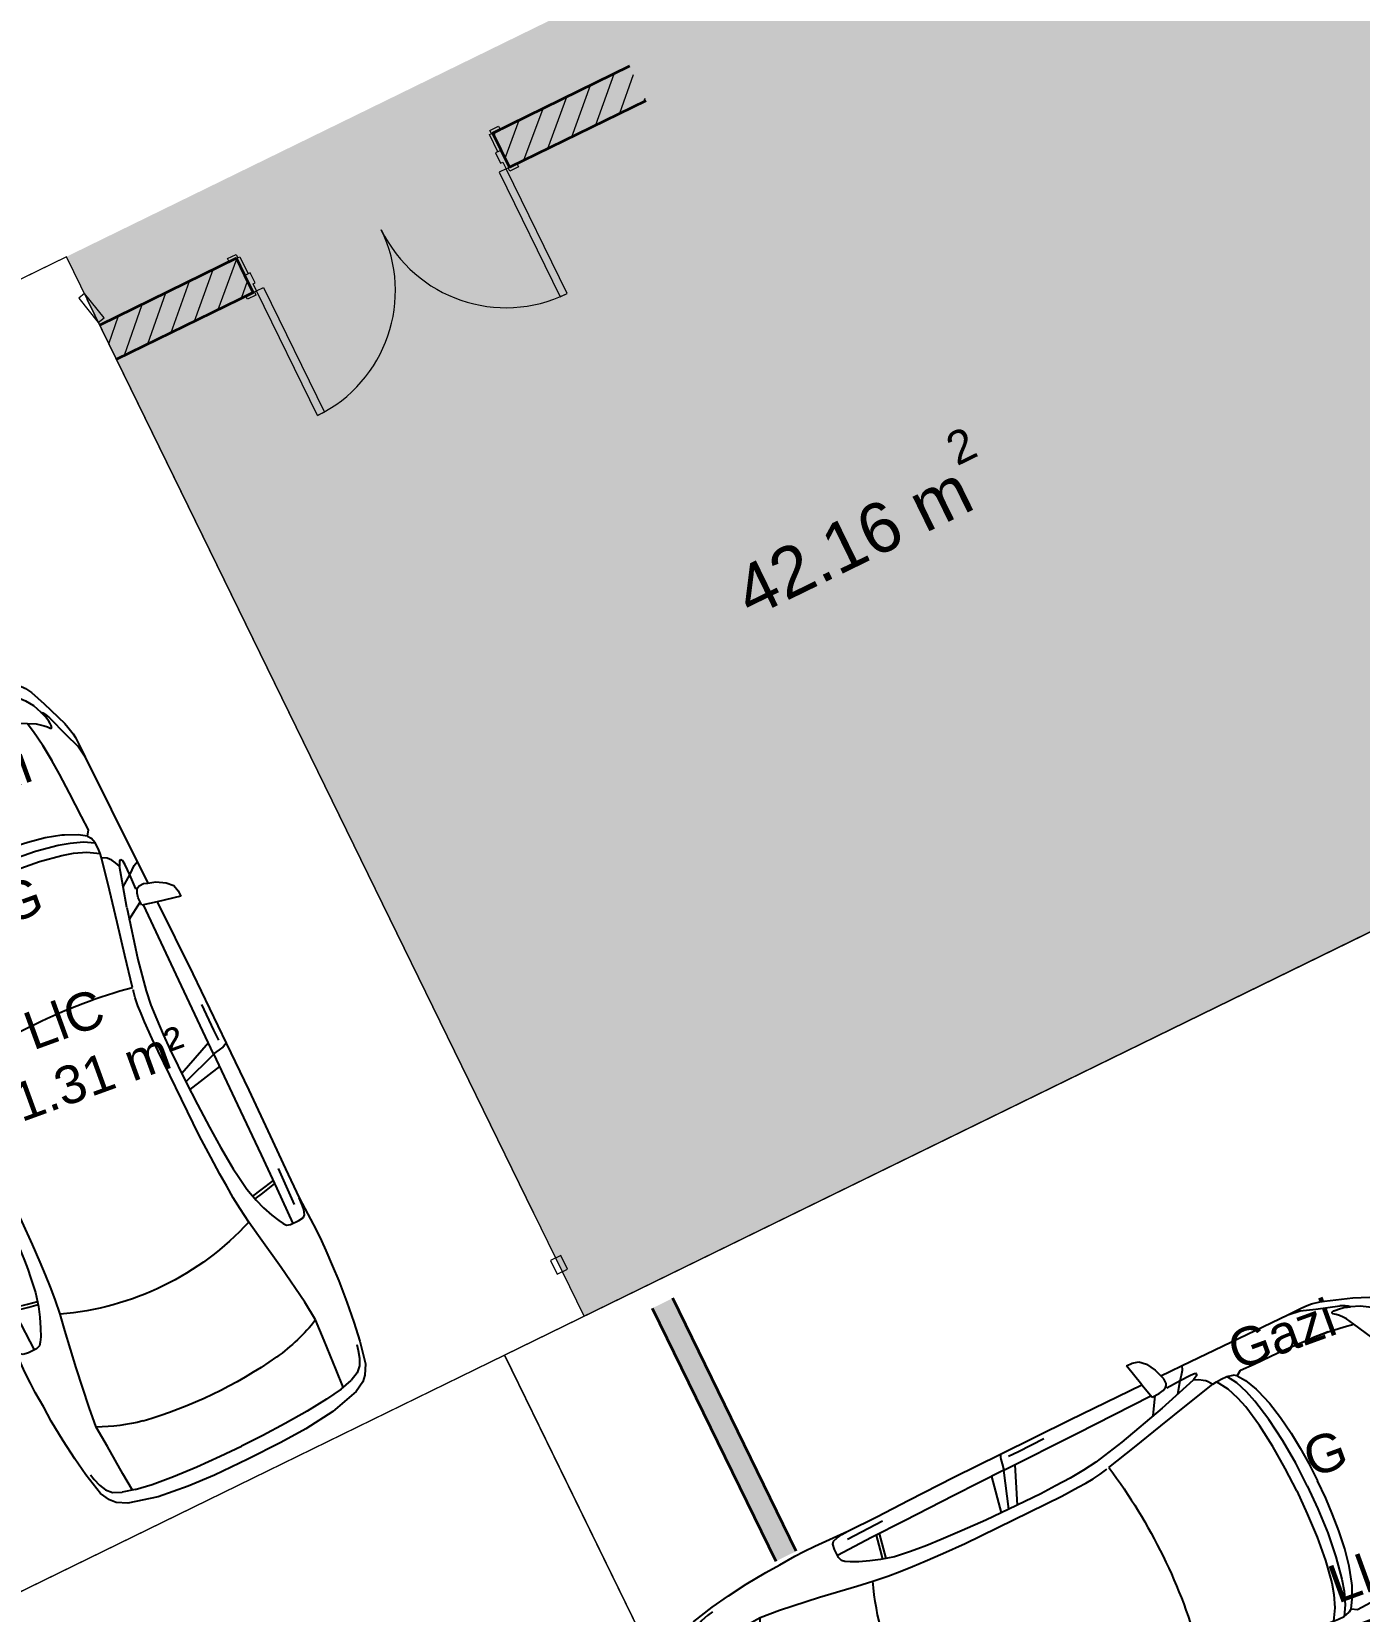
# Model space of a CAD drawing. Header units: metres. Extents: x 7511783 to 7512372, y 4692307 to 4692611.
# Drawn here: x 7512326.2 to 7512333.18, y 4692573.75 to 4692582.05 of the extents above; entities that cross this region are included whole.
import ezdxf

# ---------------------------------------------------------------- set-up
doc = ezdxf.new("R2010")
doc.units = ezdxf.units.M
doc.linetypes.add('Long Dashed', pattern=[793.7499761581425, 476.2499928474427, -317.4999833106998])
for name, color, linetype, lineweight in [('A - Fill Zone_Pen_No__156', 165, 'Continuous', 0), ('A - Fill Zone_Pen_No__89', 123, 'Continuous', 0), ('A - Muret', 7, 'Continuous', 0), ('A - Muret_Pen_No__102', 254, 'Continuous', 0), ('A - Muret_Pen_No__7', 7, 'Continuous', 0), ('A - Shtyllat', 7, 'Continuous', 0), ('A - Shtyllat_Pen_No__1', 7, 'Continuous', 0), ('A -Polyline_Pen_No__42', 8, 'Continuous', 0), ('ARCHICAD Doors_Pen_No__108', 11, 'Continuous', 0), ('garazhat-netw-amiri - b1', 20, 'Continuous', 0), ('Interior - Furniture _Pen_No__42', 8, 'Continuous', 0)]:
    doc.layers.add(name, color=color, linetype=linetype, lineweight=lineweight)
doc.styles.add('GENERATED_STYLE_1', font='arial.ttf')
doc.styles.get("Standard").update_dxf_attribs({"font": 'arial.ttf'})
pattern_1 = [(44.99999999999998, (0, 0), (-68.94290863686237, 68.94290863686243), [])]

# ---------------------------------------------------------------- blocks, each defined once
blk = doc.blocks.new('Wall_10', base_point=(47450, -16800.83534970144))
at = {"layer": 'A - Muret_Pen_No__102', "linetype": 'Continuous', "lineweight": 0}
blk.add_hatch(color=254, dxfattribs=at).paths.add_polyline_path([(47390, -16920.83534970144), (47390, -18400.83597085249), (47510, -18400.83597085249), (47510, -16920.83534970144)])
at = {"layer": 'A - Muret_Pen_No__7', "color": 7, "linetype": 'Continuous', "lineweight": 35, "flags": 128}
for points in [[(47390, -16920.83534970144), (47390, -18400.83597085249)], [(47510, -18400.83597085249), (47510, -16920.83534970144)]]:
    blk.add_lwpolyline(points, dxfattribs=at)
blk = doc.blocks.new('Metal Double Door 22')
at = {"layer": 'ARCHICAD Doors_Pen_No__108', "color": 11, "linetype": 'Continuous', "lineweight": 13}
for p, q in [((-730, 730), (-730, 0)), ((-690, 730), (-730, 730)), ((-690, 0), (-690, 730)), ((690, 0), (690, 730)), ((690, 730), (730, 730)), ((730, 730), (730, 0)), ((-793, 0), (-793, 19)), ((-793, 19), (-743, 19)), ((-743, 0), (-793, 0)), ((-750, 0), (-793, 0)), ((-750, 0), (-793, 0)), ((-730, 0), (-750, 0)), ((-750, 0), (-750, -100)), ((-750, 0), (-750, -100)), ((-750, 0), (-750, -100)), ((-743, 19), (-743, 0)), ((-730, -40), (-730, 0)), ((-730, 0), (-690, 0)), ((730, 0), (690, 0)), ((750, 0), (730, 0)), ((730, 0), (730, -40)), ((743, 19), (793, 19)), ((743, 0), (743, 19)), ((793, 0), (743, 0)), ((750, -100), (750, 0)), ((750, 0), (750, -100)), ((750, 0), (750, -100)), ((750, 0), (793, 0)), ((750, 0), (793, 0)), ((793, 19), (793, 0)), ((-718, -40), (-730, -40)), ((-718, -100), (-718, -40)), ((730, -40), (718, -40)), ((718, -40), (718, -100)), ((-750, -200), (-750, -100)), ((-750, -100), (-731, -100)), ((-750, -100), (-718, -100)), ((-750, -100), (-750, -200)), ((-750, -100), (-750, -200)), ((-731, -100), (-731, -200)), ((718, -100), (750, -100)), ((731, -200), (731, -100)), ((731, -100), (750, -100)), ((750, -100), (750, -200)), ((750, -100), (750, -200)), ((750, -100), (750, -200)), ((-793, -219), (-793, -200)), ((-793, -200), (-743, -200)), ((-750, -200), (-793, -200)), ((-750, -200), (-793, -200)), ((-743, -219), (-793, -219)), ((-731, -200), (-750, -200)), ((-743, -200), (-743, -219)), ((750, -200), (731, -200)), ((743, -200), (793, -200)), ((743, -219), (743, -200)), ((793, -219), (743, -219)), ((750, -200), (793, -200)), ((750, -200), (793, -200)), ((793, -200), (793, -219))]:
    blk.add_line(p, q, dxfattribs=at)
for centre, start, end in [((-730, 0), 0, 90), ((730, 0), 90, 180)]:
    blk.add_arc(centre, 730, start, end, dxfattribs=at)
blk = doc.blocks.new('Wall_11', base_point=(13600, -12950.83965125988))
at = {"layer": 'A - Muret_Pen_No__102', "linetype": 'Continuous', "lineweight": 13}
h = blk.add_hatch(dxfattribs=at)
h.set_pattern_fill('COMMON_BRICK', color=254, style=0, pattern_type=2)
h.set_pattern_definition(pattern_1)
h.paths.add_polyline_path([(13600, -12950.83965125988), (14400, -12950.83965125988), (14400, -12750.83965125988), (13600, -12750.83965125988)])
h = blk.add_hatch(dxfattribs=at)
h.set_pattern_fill('COMMON_BRICK', color=254, style=0, pattern_type=2)
h.set_pattern_definition(pattern_1)
h.paths.add_polyline_path([(15900, -12950.83965125988), (16700, -12950.83965125988), (16700, -12750.83965125988), (15900, -12750.83965125988)])
at = {"layer": 'A - Muret_Pen_No__7', "color": 7, "linetype": 'Continuous', "lineweight": 35}
for p, q in [((14400, -12750.83965125988), (14357.00000000001, -12750.83965125988)), ((14400, -12850.83965125988), (14400, -12750.83965125988)), ((15900, -12750.83965125988), (15943, -12750.83965125988)), ((15900, -12850.83965125988), (15900, -12750.83965125988)), ((14400, -12950.83965125988), (14400, -12850.83965125988)), ((15900, -12950.83965125988), (15900, -12850.83965125988)), ((14400, -12950.83965125988), (14357.00000000001, -12950.83965125988)), ((15900, -12950.83965125988), (15943, -12950.83965125988))]:
    blk.add_line(p, q, dxfattribs=at)
at = {"layer": 'A - Muret_Pen_No__7', "color": 7, "linetype": 'Continuous', "lineweight": 35, "flags": 128}
for points in [[(14400, -12750.83965125988), (13600, -12750.83965125988)], [(16700, -12750.83965125988), (15900, -12750.83965125988)], [(13600, -12950.83965125988), (14400, -12950.83965125988)], [(15900, -12950.83965125988), (16700, -12950.83965125988)]]:
    blk.add_lwpolyline(points, dxfattribs=at)
at = {"layer": 'ARCHICAD Doors_Pen_No__108', "color": 11, "linetype": 'Continuous', "lineweight": 13, "zscale": 1000, "rotation": 180}
blk.add_blockref('Metal Double Door 22', (15150, -12950.83965125988), dxfattribs=at)
blk = doc.blocks.new('Column_77', base_point=(5956.856140331835, 13273.79750763558))
at = {"layer": 'A - Shtyllat_Pen_No__1', "color": 7, "linetype": 'Continuous', "lineweight": 13, "flags": 128}
blk.add_lwpolyline([(5955.404119617174, 13188.92029257851), (5994.43363236792, 13197.67798259582), (5958.308161046494, 13358.67472269265), (5919.278648295749, 13349.91703267533)], close=True, dxfattribs=at)
blk = doc.blocks.new('Column_78', base_point=(7285.000000000002, 14024.91603487401))
at = {"layer": 'A - Shtyllat_Pen_No__1', "color": 7, "linetype": 'Continuous', "lineweight": 13, "flags": 128}
blk.add_lwpolyline([(7315.000000000002, 14064.91603487401), (7255.000000000002, 14064.91603487401), (7255.000000000002, 13984.91603487401), (7315.000000000002, 13984.91603487401)], close=True, dxfattribs=at)
blk = doc.blocks.new('Car 05 22')
at = {"layer": 'Interior - Furniture _Pen_No__42', "color": 8, "linetype": 'Continuous', "lineweight": 25}
for p, q in [((1961.117547741, 983.221158223), (1928.938242309, 983.221158223)), ((1928.938242309, 983.221158223), (1957.843908175, 858.0544967500001)), ((1996.903176747, 974.9060932165999), (1961.117547741, 983.221158223)), ((2026.89661068, 945.007687052), (1996.903176747, 974.9060932165999)), ((2054.5732194, 897.577022836), (2026.89661068, 945.007687052)), ((-251.752794228, 841.043733947), (-372.3345973750002, 830.229933465)), ((-168.2198443133, 844.6061713611999), (-251.752794228, 841.043733947)), ((-78.35772569479998, 850.6357850930001), (-168.2198443133, 844.6061713611999)), ((-24.036324899, 852.2918850640001), (-78.35772569479998, 850.6357850930001)), ((40.3182760438, 852.3336850629998), (-24.036324899, 852.2918850640001)), ((230.8030912739, 845.5192631063), (40.3182760438, 852.3336850629998)), ((129.0398444, 820.4687779309999), (138.886242882, 832.3883788069998)), ((138.886242882, 832.3883788069998), (165.168377873, 840.275885275)), ((165.168377873, 840.275885275), (194.733578306, 844.324685204)), ((194.733578306, 844.324685204), (230.803091274, 845.519263106)), ((400.0158099590001, 847.596806379), (230.8030912739, 845.5192631063)), ((590.7241636140001, 851.6786068920001), (400.0158099590001, 847.596806379)), ((856.5325990199999, 856.169707455), (590.7241636140001, 851.6786068920001)), ((1129.8609284, 858.5331077519999), (856.5325990199999, 856.169707455)), ((1119.51383092, 833.2672045809999), (1115.14443198, 808.948201529)), ((1120.16623076, 836.3248049650001), (1119.51383092, 833.2672045809999)), ((1120.69723063, 838.160005195), (1120.16623076, 836.3248049650001)), ((1129.8609284, 858.5331077519999), (1120.69723063, 838.160005195)), ((1536.1071561, 860.3802508980001), (1129.8609284, 858.5331077519999)), ((1220.13025657, 829.0713745190002), (1369.65750367, 831.489072695)), ((1957.843908175, 858.0544967500001), (1536.1071561, 860.3802508980001)), ((1957.84390817, 858.0544967500001), (1977.22141076, 777.427813481)), ((2067.91700908, 857.6794056350001), (2054.5732194, 897.577022836)), ((2119.91703998, 857.4374531180001), (2067.91700908, 857.6794056350001)), ((2075.28112592, 835.6608695470001), (2067.91700908, 857.6794056350001)), ((2075.2191259, 809.3983893609999), (2075.28112592, 835.6608695470001)), ((2193.165590015, 856.4504063259001), (2119.91703998, 857.4374531180001)), ((2166.81146925, 813.814537484), (2182.27381684, 834.081841238)), ((2182.27381684, 834.081841238), (2193.16559002, 856.4504063260001)), ((2808.01466132, 852.5547640039999), (2193.165590015, 856.4504063259001)), ((2855.711363900001, 852.6327640009998), (2808.01466132, 852.5547640039999)), ((2808.01466132, 852.5547640039999), (2876.86636504, 843.317264394)), ((2891.44016583, 852.5287640049999), (2855.711363900001, 852.6327640009998)), ((2876.86636504, 843.317264394), (2954.16376923, 813.731165643)), ((2922.51356751, 852.034364026), (2891.44016583, 852.5287640049999)), ((2904.11849592, 832.8863289209997), (2905.06820589, 832.8379901159999)), ((2945.17226874, 849.4061641369999), (2922.51356751, 852.034364026)), ((2989.61447115, 839.6482645490003), (2945.17226874, 849.4061641369999)), ((3013.55027244, 833.064864827), (2989.61447115, 839.6482645490003)), ((3154.26138006, 782.5577669589998), (3013.55027244, 833.064864827)), ((-706.3378894982, 775.7872218095), (-757.6903274910002, 747.022066986)), ((-585.227090103, 801.027979058), (-706.3378894982, 775.7872218095)), ((-664.8727541800001, 760.961322365), (-701.0941271610001, 743.2591195180001)), ((-626.571782751, 772.4860242179999), (-664.8727541800001, 760.961322365)), ((-594.8871138119998, 778.4895580349998), (-626.571782751, 772.4860242179999)), ((-483.1389679684001, 817.2581826864), (-585.227090103, 801.027979058)), ((-372.3345973750002, 830.229933465), (-483.1389679684001, 817.2581826864)), ((124.560977278, 791.3967861309999), (129.0398444, 820.4687779309999)), ((125.693926866, 743.8968737240001), (124.560977278, 791.3967861309999)), ((327.3887276080001, 761.920895626), (125.394377448, 756.455747737)), ((210.873013229, 809.2317387879999), (418.0703055720001, 816.1926024380003)), ((521.9507803269998, 764.6728959719999), (327.3887276080001, 761.920895626)), ((355.2943663540001, 762.315609428), (339.1227247570001, 683.1192857359999)), ((373.4006373970002, 762.5717151969999), (357.2289958010001, 683.375391506)), ((813.627009446, 769.327996556), (521.9507803269998, 764.6728959719999)), ((1108.59023357, 773.98329714), (813.627009446, 769.327996556)), ((1036.25651944, 772.8416796290002), (996.5002997029998, 578.7916468290002)), ((1041.96657906, 578.0240872360001), (1107.56627095, 773.967136299)), ((1173.32542975, 774.895061201), (1090.33970038, 577.89253068)), ((1115.14443198, 808.948201529), (1108.59023357, 773.98329714)), ((1108.59023357, 773.98329714), (1537.61805657, 780.025947399)), ((1162.63563846, 830.4777734580001), (1220.13025657, 829.0713745190002)), ((1537.61805657, 780.025611521), (1974.99295641, 786.0764425990001)), ((1939.15395607, 686.22492547), (1995.917261, 777.427813481)), ((1977.22141076, 777.427813481), (2019.59119012, 777.427813481)), ((2000.39650233, 701.591770694), (2213.53100788, 762.9814866290001)), ((2019.59119012, 777.427813481), (2044.48611622, 783.069509224)), ((2044.48611622, 783.069509224), (2063.35562216, 792.2740022800001)), ((2063.35562216, 792.2740022800001), (2070.42572439, 799.8521965630001)), ((2068.68333559, 787.696981005), (2065.39356605, 794.4584027669999)), ((2068.68333559, 787.696981005), (2148.02030692, 790.4828861469999)), ((2070.42572439, 799.8521965630001), (2075.2191259, 809.3983893609999)), ((2106.51930118, 732.1586113790001), (2148.02030692, 790.4828861469999)), ((2148.02030692, 790.4828861469999), (2166.81146925, 813.814537484)), ((2148.02030692, 790.4828861469999), (2205.61920777, 792.204186117)), ((2205.61920777, 792.204186117), (2227.21980808, 791.0038861380001)), ((2226.59190807, 769.8777067159999), (2213.53100788, 762.9814866290001)), ((2213.53100788, 762.9814866290001), (2238.34670825, 752.240186817)), ((2234.36910819, 773.9630864369999), (2226.59190807, 769.8828865080001)), ((2227.21980808, 791.0038861380001), (2232.61990816, 790.029986155)), ((2232.61990816, 790.029986155), (2237.93539134, 787.2871225249999)), ((2238.46067648, 776.864360243), (2234.36910819, 773.9630864369999)), ((2240.81890828, 784.03918626), (2237.93539134, 787.2871225249999)), ((2238.34670825, 752.240186817), (2258.53170854, 739.717487037)), ((2238.46067648, 776.864360243), (2240.85090828, 780.5209863219999)), ((2240.85090828, 780.5209863219999), (2240.81890828, 784.03918626)), ((2954.16376923, 813.731165643), (3075.78877375, 774.6896785450001)), ((3022.47491973, 758.305686711), (3023.66221975, 762.4851866380001)), ((3024.49924208, 753.7186598590001), (3022.47491973, 758.305686711)), ((3023.66221975, 762.4851866380001), (3034.64521991, 765.0503865930001)), ((3037.91041996, 743.452886971), (3024.49924208, 753.7186598590001)), ((3034.64521991, 765.0503865930001), (3046.93432009, 763.817386614)), ((3046.93432009, 763.817386614), (3060.9451203, 762.9292866300001)), ((3060.9451203, 762.9292866300001), (3089.85712072, 757.3861867269998)), ((3100.48402088, 763.1120866269999), (3075.78877375, 774.6896785450001)), ((3089.85712072, 757.3861867269998), (3108.43932099, 751.4304868319999)), ((3114.13862108, 753.3111867989999), (3100.48402088, 763.1120866269999)), ((3108.43932099, 751.4304868319999), (3122.8656212, 746.4359869189999)), ((3122.8656212, 746.4359869189999), (3114.13862108, 753.3111867989999)), ((3235.883818752, 747.6101556219), (3154.26138006, 782.5577669589998)), ((3269.07948628, 728.3294692490001), (3235.883818752, 747.6101556219)), ((-815.0478655078, 667.7598955197002), (-855.0523550635, 511.0116477078998)), ((-784.8200333720001, 721.8124613509999), (-815.0478655078, 667.7598955197002)), ((-757.6903274910002, 747.022066986), (-784.8200333720001, 721.8124613509999)), ((-768.2719792499998, 602.2788720830002), (-750.577082573, 669.7773949330001)), ((-729.425104913, 716.3992494200002), (-750.577082573, 669.7773949330001)), ((-701.0941271610001, 743.2591195180001), (-729.425104913, 716.3992494200002)), ((132.429139117, 722.8048827370001), (125.693926866, 743.8968737240001)), ((146.670770152, 710.6062742990001), (132.429139117, 722.8048827370001)), ((171.252864179, 696.6287725440001), (146.670770152, 710.6062742990001)), ((212.566754139, 676.5412700230002), (171.252864179, 696.6287725440001)), ((266.3151410770001, 654.566867265), (212.566754139, 676.5412700230002)), ((339.1227247570001, 683.1192857359999), (329.5580559370001, 633.8673348859999)), ((357.2289958010001, 683.375391506), (346.76505809, 629.492778784)), ((2000.39650233, 701.591770694), (1730.35620914, 633.8338533080002)), ((2122.045506540001, 659.9572884350001), (2293.79610906, 697.6509877739999)), ((2258.53170854, 739.717487037), (2269.0398087, 731.086787188)), ((2269.0398087, 731.086787188), (2278.83550884, 721.965087348)), ((2278.83550884, 721.965087348), (2293.79610906, 697.6509877739999)), ((2293.79610906, 697.6509877739999), (2317.1870094, 700.7385877199999)), ((2293.79610906, 697.6386630720001), (2293.79610906, 697.6509877739999)), ((2317.1870094, 700.7385877199999), (2345.74280982, 702.7498876850001)), ((2355.134199750001, 639.912801441), (2317.1870094, 700.7385877199999)), ((2345.74280982, 702.7498876850001), (2378.929310310001, 702.0184876970001)), ((2410.10490185, 649.1086815510001), (2378.929310310001, 702.0184876970001)), ((2378.929310310001, 702.0184876970001), (2410.57231077, 694.2028878339999)), ((2410.57231077, 694.2028878339999), (2410.58631694, 694.1782473540001)), ((2428.73881104, 681.7061880529999), (2410.57231077, 694.2028878339999)), ((2428.73881104, 681.7061880529999), (2457.25830016, 700.035535323)), ((2428.77597173, 681.700745325), (2428.73881104, 681.7061880529999)), ((2428.77597173, 681.700745325), (2456.66545813, 639.8418234830003)), ((2457.25830016, 700.035535323), (2535.4819126, 697.9905877680001)), ((2535.422612600001, 697.9916562040003), (2673.21491462, 695.5089878119999)), ((2535.46586986, 697.9894090810001), (2535.4819126, 697.988971943)), ((2673.21491462, 695.5089878119999), (2787.200816290001, 691.4809878819998)), ((2787.200816290001, 691.4809878819998), (2868.415817480001, 687.223087957)), ((2868.395882330001, 687.22488671), (2959.72331881, 678.984388101)), ((2959.72331881, 678.984388101), (2868.415817480001, 687.1969879569999)), ((2959.72331881, 678.984388101), (3047.2313201, 666.2002883250001)), ((3050.61522015, 730.6688871950001), (3037.91041996, 743.452886971)), ((3047.20992906, 666.2041971140001), (3100.00912087, 656.556188494)), ((3064.50712035, 714.6457874760001), (3050.61522015, 730.6688871950001)), ((3076.97452053, 697.807687771), (3064.50712035, 714.6457874760001)), ((3100.00912087, 656.556188494), (3076.97452053, 697.807687771)), ((3170.0706946, 726.5554905960001), (3122.8656212, 746.4359869189999)), ((3211.69204952, 701.0151137130001), (3170.0706946, 726.5554905960001)), ((3254.25934432, 663.1775183300001), (3211.69204952, 701.0151137130001)), ((3298.56678787, 705.6390702070001), (3269.07948628, 728.3294692490001)), ((3337.33388997, 663.3806719909999), (3298.56678787, 705.6390702070001)), ((-768.2719792499998, 602.2788720830002), (-782.764796709, 510.0106247469999)), ((-764.3441764490001, 617.261773195), (-665.728145997, 623.9546285630003)), ((-665.728145997, 623.9546285630003), (-500.877431885, 634.180288886)), ((-500.877431885, 634.180288886), (-383.0238853850001, 641.9613403830001)), ((-383.0238853850001, 641.9613403830001), (-274.220886173, 631.318400078)), ((-274.220886173, 631.318400078), (-56.404854203, 600.536895199)), ((-56.404854203, 600.536895199), (145.941775497, 566.5900898169999)), ((319.4903281550001, 636.426864989), (266.3151410770001, 654.566867265)), ((392.7088835140001, 617.8124267930001), (319.4903281550001, 636.426864989)), ((474.8166917820001, 607.1053878569999), (392.7088835140001, 617.8124267930001)), ((521.3449804749999, 601.6186871690002), (474.8166917820001, 607.1053878569999)), ((569.9935686519999, 596.8381865689998), (521.3449804749999, 601.6186871690002)), ((652.59274858, 590.9845858339997), (569.9935686519999, 596.8381865689998)), ((772.8388193580001, 584.9903850819998), (652.59274858, 590.9845858339997)), ((907.2666866909999, 580.298084493), (772.8388193580001, 584.9903850819998)), ((1403.02450604, 584.4121905939998), (1316.09897866, 580.475793563)), ((1483.8761315, 590.1361862749999), (1403.02450604, 584.4121905939998)), ((1562.00595611, 600.596478384), (1483.8761315, 590.1361862749999)), ((1730.35620914, 633.8338533080002), (1562.00595611, 600.596478384)), ((1610.72419049, 544.0665862469999), (1779.61280153, 581.7538898049997)), ((1779.61280153, 581.7538898049997), (1952.84760406, 621.338789111)), ((1952.84760406, 621.338789111), (2122.045506540001, 659.9572884350001)), ((2379.77420337, 575.387091212), (2355.13301598, 639.9159014410001)), ((2436.02871163, 583.2244924540001), (2410.10490185, 649.1086815510001)), ((2453.63941421, 521.616582688), (2436.02871163, 583.2244924540001)), ((2456.66545813, 639.8418234830003), (2487.236391870001, 574.2621729599999)), ((3152.92075342, 553.873393456), (3100.00912087, 656.556188494)), ((3301.867263790001, 602.80900872), (3254.25934432, 663.1775183300001)), ((3301.867263790001, 602.80900872), (3346.015513130001, 501.4217980699999)), ((3374.49419199, 603.583974516), (3337.33388997, 663.3806719909999)), ((3418.40079436, 512.7439783509999), (3374.49419199, 603.583974516)), ((-855.0523550635, 511.0116477078998), (-874.6778528530002, 344.9579771100001)), ((-782.7621654889999, 510.027376359), (-794.5333543099999, 390.6265818930001)), ((145.941775497, 566.5900898169999), (233.261172115, 552.312592089)), ((233.261172115, 552.312592089), (315.3092800730001, 541.359190513)), ((315.2936019620001, 541.3606176840001), (384.2945810830001, 535.0794906230001)), ((384.2815104790001, 535.080362318), (454.174320738, 530.4191213629999)), ((454.170282107, 530.4193907049998), (526.242583163, 526.2868907769997)), ((526.2331313149998, 526.2873073839999), (627.7018846490002, 521.814890855)), ((627.698546207, 521.8149872519999), (756.75876515, 518.0884218199999)), ((756.75876515, 518.0884218199999), (1322.62824821, 518.052230308)), ((1041.96657906, 578.0240872360001), (907.2666866909999, 580.298084493)), ((1227.79815085, 577.5186957939999), (1041.96657906, 578.0240872360001)), ((1316.09897866, 580.475793563), (1227.79815085, 577.5186957939999)), ((1322.62824821, 518.052230308), (1420.49779626, 521.652890858)), ((1420.49066257, 521.652523245), (1466.64156934, 524.030772681)), ((1466.62639694, 524.0299908169999), (1510.87647584, 527.594696836)), ((1510.85529759, 527.5929907539999), (1554.25309822, 533.0576906580001)), ((1554.25309822, 533.0576906580001), (1596.82961355, 540.969674969)), ((1597.28918852, 541.1774857889999), (1596.65116701, 540.8889849259999)), ((2397.334105950001, 514.2584815219999), (2379.77250853, 575.3929912130001)), ((2419.31580918, 395.7362626700001), (2397.33316008, 514.2635815229997)), ((2477.61661773, 401.0764635800001), (2453.63941421, 521.616582688)), ((2487.236391870001, 574.2621729599999), (2491.79934275, 562.0052962960001)), ((2491.79994982, 562.0052962960001), (2517.90263133, 477.034766618)), ((3189.62073735, 475.569766106), (3152.92075342, 553.873393456)), ((3346.015513130001, 501.4217980699999), (3374.297465860001, 419.557472908)), ((3457.47689648, 393.0984834030001), (3418.40079436, 512.7439783509999)), ((2517.90263133, 477.034766618), (2537.54372273, 384.0810341510001)), ((3199.39883308, 466.7584630290001), (3189.62073735, 475.569766106)), ((3220.69886845, 454.388540188), (3199.39883308, 466.7584630290001)), ((3256.10680826, 439.2417534179999), (3220.67662376, 454.4014587129999)), ((3288.390194130001, 425.101248479), (3256.10680826, 439.2417534179999)), ((3319.36158057, 408.41284265), (3288.390194130001, 425.101248479)), ((3391.09039087, 344.247647689), (3374.297465860001, 419.557472908)), ((-874.6778528530002, 344.9579771100001), (-882.944054645, 194.680643518)), ((-794.5333543099999, 390.6265818930001), (-802.4328468090001, 258.715288008)), ((2433.73206705, 266.091642182), (2419.31580918, 395.7362626700001)), ((2493.88922012, 269.050242651), (2477.61661773, 401.0764635800001)), ((2537.54372273, 384.0810341510001), (2551.45611664, 285.6281997640001)), ((3353.46269085, 384.2512837760001), (3319.36158057, 408.41284265)), ((3321.23357975, 370.497229407), (3320.99727986, 362.132926485)), ((3320.99727986, 362.132926485), (3338.31527228, 276.8564967000001)), ((3324.654278260001, 377.297531782), (3321.23357975, 370.497229407)), ((3328.30797666, 379.591332583), (3324.654278260001, 377.297531782)), ((3338.468372210001, 379.4523325350001), (3328.30797666, 379.591332583)), ((3363.640761200001, 357.811724976), (3338.468372210001, 379.4523325350001)), ((3377.182392130001, 359.9734848010001), (3353.46269085, 384.2512837760001)), ((3396.66521323, 315.8049103040001), (3363.640761200001, 357.811724976)), ((3391.09039087, 344.247647689), (3377.182392130001, 359.9734848010001)), ((3468.34279707, 330.9338860280001), (3457.47689648, 393.0984834030001)), ((-802.4328468090001, 258.715288008), (-806.8131426489999, 124.936494209)), ((2441.61713002, 131.955220918), (2433.73181129, 266.093942182)), ((2503.10292147, 133.173421111), (2493.88922012, 269.050242651)), ((2551.45611664, 285.6281997640001), (2559.71041303, 193.693567653)), ((3338.31527228, 276.8564967000001), (3351.882966340001, 172.661960307)), ((3408.0703938, 289.3779877820001), (3396.66521323, 315.8049103040001)), ((3408.0703938, 289.3779877820001), (3413.77629411, 267.259988716)), ((3413.77548775, 267.2641933500001), (3418.45445829, 242.866384828)), ((3474.4914974, 263.721088865), (3468.34279707, 330.9338860280001)), ((3478.33319761, 199.917191559), (3474.4914974, 263.721088865)), ((-882.944054645, 194.680643518), (-885.3767076889999, 0)), ((2559.71041303, 193.693567653), (2564.38081099, 101.185635342)), ((3351.882966340001, 172.661960307), (3358.343763510001, 75.87012649980001)), ((3418.452194370001, 242.878189745), (3424.044894670001, 200.723791525)), ((3424.044894670001, 200.723791525), (3427.72848251, 152.023715234)), ((3479.35651311, 164.9481933352), (3478.33319761, 199.917191559)), ((-806.8131426489999, 124.936494209), (-808.0470753050001, 0)), ((2444.0197128, -0.0273000043277), (2441.61701245, 131.957220918)), ((2506.01959488, -3.86e-13), (2503.10292147, 133.173421111)), ((2564.38081099, 101.185635342), (2566.01761027, -0.00610000213065)), ((3432.36383112, 39.98011396419999), (3427.72848251, 152.023715234)), ((3489.519598210001, 164.9481933352), (3479.35651311, 164.9481933352)), ((3489.519598210001, -164.9481933352), (3489.519598210001, 164.9481933352)), ((-885.3767076889999, 0), (-882.944054645, -194.680643518)), ((-806.8131426489999, -124.936494209), (-808.0470753050001, 1.477e-13)), ((2444.0197128, 0.0273000043271), (2441.61701245, -131.957220918)), ((2564.38081099, -101.185635342), (2566.01761027, 0.00610000212997)), ((3353.95786543, 27.8932505984), (3358.343763510001, 75.87012649980001)), ((3353.95786543, 27.8932505984), (3353.95786543, -0.7649002671629999)), ((3353.95786543, -27.8932505984), (3353.95786543, 0.7649002671619999)), ((3370.89075802, 11.74110410089999), (3370.32315827, -0.7649002671629999)), ((3370.89075802, -11.74110410089999), (3370.32315827, 0.7649002671619999)), ((3372.49235732, 23.6550082622), (3370.89075802, 11.74110410089999)), ((3376.267285060001, 38.99395092400001), (3372.49235732, 23.6550082622)), ((3381.98685317, 46.5714162664), (3376.267285060001, 38.99395092400001)), ((3386.21005132, 48.3522168884), (3381.98685317, 46.5714162664)), ((3386.21005132, 48.3522168884), (3394.28954778, 48.3522168884)), ((3398.51284593, 46.5714162664), (3394.28954778, 48.3522168884)), ((3404.23226311, 38.99375151340001), (3398.51284593, 46.5714162664)), ((3404.23226311, 38.99375151340001), (3408.00714178, 23.6550082622)), ((3408.00714178, 23.6550082622), (3409.766541010001, 8.055102813469999)), ((3409.766541010001, 8.055102813469999), (3409.766541010001, -4.961e-13)), ((3431.76949509, 57.3729975776), (3431.76949509, 56.7710829698)), ((3432.04453126, -0.0109000038072), (3432.36383112, 39.98011396419999)), ((3432.04453126, 0.0109000038063), (3432.36383112, -39.98011396419999)), ((2506.01959488, -2.78e-13), (2503.10292147, -133.173421111)), ((3351.882966340001, -172.661960307), (3358.343763510001, -75.87012649980001)), ((3353.95786543, -27.8932505984), (3358.343763510001, -75.87012649980001)), ((3372.49235732, -23.6550082622), (3370.89075802, -11.74110410089999)), ((3376.267285060001, -38.99395092400001), (3372.49235732, -23.6550082622)), ((3381.98685317, -46.5714162664), (3376.267285060001, -38.99395092400001)), ((3386.21005132, -48.3522168884), (3381.98685317, -46.5714162664)), ((3386.21005132, -48.3522168884), (3394.28954778, -48.3522168884)), ((3398.51284593, -46.5714162664), (3394.28954778, -48.3522168884)), ((3404.23226311, -38.99375151340001), (3398.51284593, -46.5714162664)), ((3404.23226311, -38.99375151340001), (3408.00714178, -23.6550082622)), ((3408.00714178, -23.6550082622), (3409.766541010001, -8.055102813469999)), ((3409.766541010001, -8.055102813469999), (3409.766541010001, -3.892e-13)), ((3432.36383112, -39.98011396419999), (3427.72848251, -152.023715234)), ((3431.76949509, -57.3729975776), (3431.76949509, -56.7710829698)), ((-802.4328468090001, -258.715288008), (-806.8131426489999, -124.936494209)), ((2441.61713002, -131.955220918), (2433.73181129, -266.093942182)), ((2503.10292147, -133.173421111), (2493.88922012, -269.050242651)), ((2559.71041303, -193.693567653), (2564.38081099, -101.185635342)), ((3424.044894670001, -200.723791525), (3427.72848251, -152.023715234)), ((3478.33319761, -199.917191559), (3479.35651311, -164.9481933352)), ((3479.35651311, -164.9481933352), (3489.519598210001, -164.9481933352)), ((-882.944054645, -194.680643518), (-874.6778528530002, -344.9579771100001)), ((2551.45611664, -285.6281997640001), (2559.71041303, -193.693567653)), ((3338.31527228, -276.8564967000001), (3351.882966340001, -172.661960307)), ((3413.77548775, -267.2641933500001), (3418.45445829, -242.866384828)), ((3418.452194370001, -242.878189745), (3424.044894670001, -200.723791525)), ((3474.4914974, -263.721088865), (3478.33319761, -199.917191559)), ((-794.5333543099999, -390.6265818930001), (-802.4328468090001, -258.715288008)), ((2433.73206705, -266.091642182), (2419.31580918, -395.7362626700001)), ((2493.88922012, -269.050242651), (2477.61661773, -401.0764635800001)), ((2537.54372273, -384.0810341510001), (2551.45611664, -285.6281997640001)), ((3320.99727986, -362.132926485), (3338.31527228, -276.8564967000001)), ((3396.66521323, -315.8049103040001), (3363.640761200001, -357.811724976)), ((3408.0703938, -289.3779877820001), (3396.66521323, -315.8049103040001)), ((3408.0703938, -289.3779877820001), (3413.77629411, -267.259988716)), ((3457.47689648, -393.0984834030001), (3468.34279707, -330.9338860280001)), ((3468.34279707, -330.9338860280001), (3474.4914974, -263.721088865)), ((-874.6778528530002, -344.9579771100001), (-855.0523550635, -511.0116477078998)), ((-782.7621654889999, -510.027376359), (-794.5333543099999, -390.6265818930001)), ((2419.31580918, -395.7362626700001), (2397.33316008, -514.2635815229997)), ((2477.61661773, -401.0764635800001), (2453.63941421, -521.616582688)), ((2517.90263133, -477.034766618), (2537.54372273, -384.0810341510001)), ((3319.36158057, -408.41284265), (3288.390194130001, -425.101248479)), ((3353.46269085, -384.2512837760001), (3319.36158057, -408.41284265)), ((3321.23357975, -370.497229407), (3320.99727986, -362.132926485)), ((3324.654278260001, -377.297531782), (3321.23357975, -370.497229407)), ((3328.30797666, -379.591332583), (3324.654278260001, -377.297531782)), ((3338.468372210001, -379.4523325350001), (3328.30797666, -379.591332583)), ((3363.640761200001, -357.811724976), (3338.468372210001, -379.4523325350001)), ((3377.182392130001, -359.9734848010001), (3353.46269085, -384.2512837760001)), ((3391.09039087, -344.247647689), (3374.297465860001, -419.557472908)), ((3391.09039087, -344.247647689), (3377.182392130001, -359.9734848010001)), ((3418.40079436, -512.7439783509999), (3457.47689648, -393.0984834030001)), ((2491.79994982, -562.0052962960001), (2517.90263133, -477.034766618)), ((3189.62073735, -475.569766106), (3152.92075342, -553.873393456)), ((3199.39883308, -466.7584630290001), (3189.62073735, -475.569766106)), ((3220.69886845, -454.388540188), (3199.39883308, -466.7584630290001)), ((3256.10680826, -439.2417534179999), (3220.67662376, -454.4014587129999)), ((3288.390194130001, -425.101248479), (3256.10680826, -439.2417534179999)), ((3346.015513130001, -501.4217980699999), (3374.297465860001, -419.557472908)), ((-855.0523550635, -511.0116477078998), (-815.0478655078, -667.7598955197002)), ((-768.2719792499998, -602.2788720830002), (-782.764796709, -510.0106247469999)), ((-56.404854203, -600.536895199), (145.941775497, -566.5900898169999)), ((145.941775497, -566.5900898169999), (233.261172115, -552.312592089)), ((233.261172115, -552.312592089), (315.3092800730001, -541.359190513)), ((315.2936019620001, -541.3606176840001), (384.2945810830001, -535.0794906230001)), ((384.2815104790001, -535.080362318), (454.174320738, -530.4191213629999)), ((454.170282107, -530.4193907049998), (526.242583163, -526.2868907769997)), ((526.2331313149998, -526.2873073839999), (627.7018846490002, -521.814890855)), ((627.698546207, -521.8149872519999), (756.75876515, -518.0884218199999)), ((756.75876515, -518.0884218199999), (1322.62824821, -518.052230308)), ((907.2666866909999, -580.298084493), (772.8388193580001, -584.9903850819998)), ((1041.96657906, -578.0240872360001), (907.2666866909999, -580.298084493)), ((1036.25651944, -772.8416796290002), (996.5002997029998, -578.7916468290002)), ((1227.79815085, -577.5186957939999), (1041.96657906, -578.0240872360001)), ((1041.96657906, -578.0240872360001), (1107.56627095, -773.967136299)), ((1173.32542975, -774.895061201), (1090.33970038, -577.89253068)), ((1316.09897866, -580.475793563), (1227.79815085, -577.5186957939999)), ((1403.02450604, -584.4121905939998), (1316.09897866, -580.475793563)), ((1322.62824821, -518.052230308), (1420.49779626, -521.652890858)), ((1420.49066257, -521.652523245), (1466.64156934, -524.030772681)), ((1466.62639694, -524.0299908169999), (1510.87647584, -527.594696836)), ((1510.85529759, -527.5929907539999), (1554.25309822, -533.0576906580001)), ((1554.25309822, -533.0576906580001), (1596.82961355, -540.969674969)), ((1597.28918852, -541.1774857889999), (1596.65116701, -540.8889849259999)), ((1610.72419049, -544.0665862469999), (1779.61280153, -581.7538898049997)), ((2379.77420337, -575.387091212), (2355.13301598, -639.9159014410001)), ((2397.334105950001, -514.2584815219999), (2379.77250853, -575.3929912130001)), ((2453.63941421, -521.616582688), (2436.02871163, -583.2244924540001)), ((2456.66545813, -639.8418234830003), (2487.236391870001, -574.2621729599999)), ((2487.236391870001, -574.2621729599999), (2491.79934275, -562.0052962960001)), ((3152.92075342, -553.873393456), (3100.00912087, -656.556188494)), ((3301.867263790001, -602.80900872), (3346.015513130001, -501.4217980699999)), ((3374.49419199, -603.583974516), (3418.40079436, -512.7439783509999)), ((-768.2719792499998, -602.2788720830002), (-750.577082573, -669.7773949330001)), ((-764.3441764490001, -617.261773195), (-665.728145997, -623.9546285630003)), ((-665.728145997, -623.9546285630003), (-500.877431885, -634.180288886)), ((-500.877431885, -634.180288886), (-383.0238853850001, -641.9613403830001)), ((-383.0238853850001, -641.9613403830001), (-274.220886173, -631.318400078)), ((-274.220886173, -631.318400078), (-56.404854203, -600.536895199)), ((266.3151410770001, -654.566867265), (212.566754139, -676.5412700230002)), ((319.4903281550001, -636.426864989), (266.3151410770001, -654.566867265)), ((392.7088835140001, -617.8124267930001), (319.4903281550001, -636.426864989)), ((339.1227247570001, -683.1192857359999), (329.5580559370001, -633.8673348859999)), ((357.2289958010001, -683.375391506), (346.76505809, -629.492778784)), ((474.8166917820001, -607.1053878569999), (392.7088835140001, -617.8124267930001)), ((521.3449804749999, -601.6186871690002), (474.8166917820001, -607.1053878569999)), ((569.9935686519999, -596.8381865689998), (521.3449804749999, -601.6186871690002)), ((652.59274858, -590.9845858339997), (569.9935686519999, -596.8381865689998)), ((772.8388193580001, -584.9903850819998), (652.59274858, -590.9845858339997)), ((1483.8761315, -590.1361862749999), (1403.02450604, -584.4121905939998)), ((1562.00595611, -600.596478384), (1483.8761315, -590.1361862749999)), ((1730.35620914, -633.8338533080002), (1562.00595611, -600.596478384)), ((2000.39650233, -701.591770694), (1730.35620914, -633.8338533080002)), ((1779.61280153, -581.7538898049997), (1952.84760406, -621.338789111)), ((1952.84760406, -621.338789111), (2122.045506540001, -659.9572884350001)), ((2122.045506540001, -659.9572884350001), (2293.79610906, -697.6509877739999)), ((2355.134199750001, -639.912801441), (2317.1870094, -700.7385877199999)), ((2410.10490185, -649.1086815510001), (2378.929310310001, -702.0184876970001)), ((2436.02871163, -583.2244924540001), (2410.10490185, -649.1086815510001)), ((2428.77597173, -681.700745325), (2456.66545813, -639.8418234830003)), ((3047.20992906, -666.2041971140001), (3100.00912087, -656.556188494)), ((3100.00912087, -656.556188494), (3076.97452053, -697.807687771)), ((3254.25934432, -663.1775183300001), (3211.69204952, -701.0151137130001)), ((3301.867263790001, -602.80900872), (3254.25934432, -663.1775183300001)), ((3298.56678787, -705.6390702070001), (3337.33388997, -663.3806719909999)), ((3337.33388997, -663.3806719909999), (3374.49419199, -603.583974516)), ((-815.0478655078, -667.7598955197002), (-784.8200333720001, -721.8124613509999)), ((-784.8200333720001, -721.8124613509999), (-757.6903274910002, -747.022066986)), ((-757.6903274910002, -747.022066986), (-706.3378894982, -775.7872218095)), ((-729.425104913, -716.3992494200002), (-750.577082573, -669.7773949330001)), ((-701.0941271610001, -743.2591195180001), (-729.425104913, -716.3992494200002)), ((-664.8727541800001, -760.961322365), (-701.0941271610001, -743.2591195180001)), ((125.693926866, -743.8968737240001), (124.560977278, -791.3967861309999)), ((132.429139117, -722.8048827370001), (125.693926866, -743.8968737240001)), ((146.670770152, -710.6062742990001), (132.429139117, -722.8048827370001)), ((171.252864179, -696.6287725440001), (146.670770152, -710.6062742990001)), ((212.566754139, -676.5412700230002), (171.252864179, -696.6287725440001)), ((355.2943663540001, -762.315609428), (339.1227247570001, -683.1192857359999)), ((373.4006373970002, -762.5717151969999), (357.2289958010001, -683.375391506)), ((1939.15395607, -686.22492547), (1995.917261, -777.427813481)), ((2000.39650233, -701.591770694), (2213.53100788, -762.9814866290001)), ((2106.51930118, -732.1586113790001), (2148.02030692, -790.4828861469999)), ((2238.34670825, -752.240186817), (2258.53170854, -739.717487037)), ((2258.53170854, -739.717487037), (2269.0398087, -731.086787188)), ((2269.0398087, -731.086787188), (2278.83550884, -721.965087348)), ((2278.83550884, -721.965087348), (2293.79610906, -697.6509877739999)), ((2293.79610906, -697.6386630720001), (2293.79610906, -697.6509877739999)), ((2293.79610906, -697.6509877739999), (2317.1870094, -700.7385877199999)), ((2317.1870094, -700.7385877199999), (2345.74280982, -702.7498876850001)), ((2345.74280982, -702.7498876850001), (2378.929310310001, -702.0184876970001)), ((2378.929310310001, -702.0184876970001), (2410.57231077, -694.2028878339999)), ((2428.73881104, -681.7061880529999), (2410.57231077, -694.2028878339999)), ((2410.57231077, -694.2028878339999), (2410.58631694, -694.1782473540001)), ((2428.77597173, -681.700745325), (2428.73881104, -681.7061880529999)), ((2428.73881104, -681.7061880529999), (2457.25830016, -700.035535323)), ((2457.25830016, -700.035535323), (2535.4819126, -697.9905877680001)), ((2535.422612600001, -697.9916562040003), (2673.21491462, -695.5089878119999)), ((2535.46586986, -697.9894090810001), (2535.4819126, -697.988971943)), ((2673.21491462, -695.5089878119999), (2787.200816290001, -691.4809878819998)), ((2787.200816290001, -691.4809878819998), (2868.415817480001, -687.223087957)), ((2868.395882330001, -687.22488671), (2959.72331881, -678.984388101)), ((2959.72331881, -678.984388101), (2868.415817480001, -687.1969879569999)), ((2959.72331881, -678.984388101), (3047.2313201, -666.2002883250001)), ((3037.91041996, -743.452886971), (3024.49924208, -753.7186598590001)), ((3050.61522015, -730.6688871950001), (3037.91041996, -743.452886971)), ((3064.50712035, -714.6457874760001), (3050.61522015, -730.6688871950001)), ((3076.97452053, -697.807687771), (3064.50712035, -714.6457874760001)), ((3108.43932099, -751.4304868319999), (3122.8656212, -746.4359869189999)), ((3122.8656212, -746.4359869189999), (3114.13862108, -753.3111867989999)), ((3170.0706946, -726.5554905960001), (3122.8656212, -746.4359869189999)), ((3211.69204952, -701.0151137130001), (3170.0706946, -726.5554905960001)), ((3235.883818752, -747.6101556219), (3269.07948628, -728.3294692490001)), ((3269.07948628, -728.3294692490001), (3298.56678787, -705.6390702070001)), ((-706.3378894982, -775.7872218095), (-585.227090103, -801.027979058)), ((-626.571782751, -772.4860242179999), (-664.8727541800001, -760.961322365)), ((-594.8871138119998, -778.4895580349998), (-626.571782751, -772.4860242179999)), ((-585.227090103, -801.027979058), (-483.149337101, -817.256968783)), ((-483.149337101, -817.256968783), (-372.3345973750002, -830.229933465)), ((-372.3345973750002, -830.229933465), (-251.752794228, -841.043733947)), ((124.560977278, -791.3967861309999), (129.0398444, -820.4687779309999)), ((327.3887276080001, -761.920895626), (125.394377448, -756.455747737)), ((129.0398444, -820.4687779309999), (138.886242882, -832.3883788069998)), ((210.873013229, -809.2317387879999), (418.0703055720001, -816.1926024380003)), ((521.9507803269998, -764.6728959719999), (327.3887276080001, -761.920895626)), ((813.627009446, -769.327996556), (521.9507803269998, -764.6728959719999)), ((1108.59023357, -773.98329714), (813.627009446, -769.327996556)), ((1108.59023357, -773.98329714), (1537.61805657, -780.025947399)), ((1115.14443198, -808.948201529), (1108.59023357, -773.98329714)), ((1119.51383092, -833.2672045809999), (1115.14443198, -808.948201529)), ((1162.63563846, -830.4777734580001), (1220.13025657, -829.0713745190002)), ((1220.13025657, -829.0713745190002), (1369.65750367, -831.489072695)), ((1537.61805657, -780.025611521), (1974.99295641, -786.0764425990001)), ((1957.84390817, -858.0544967500001), (1977.22141076, -777.427813481)), ((1977.22141076, -777.427813481), (2019.59119012, -777.427813481)), ((2019.59119012, -777.427813481), (2044.48611622, -783.069509224)), ((2044.48611622, -783.069509224), (2063.35562216, -792.2740022800001)), ((2063.35562216, -792.2740022800001), (2070.42572439, -799.8521965630001)), ((2068.68333559, -787.696981005), (2065.39356605, -794.4584027669999)), ((2068.68333559, -787.696981005), (2148.02030692, -790.4828861469999)), ((2070.42572439, -799.8521965630001), (2075.2191259, -809.3983893609999)), ((2075.2191259, -809.3983893609999), (2075.28112592, -835.6608695470001)), ((2148.02030692, -790.4828861469999), (2166.81146925, -813.814537484)), ((2148.02030692, -790.4828861469999), (2205.61920777, -792.204186117)), ((2166.81146925, -813.814537484), (2182.27381684, -834.081841238)), ((2205.61920777, -792.204186117), (2227.21980808, -791.0038861380001)), ((2213.53100788, -762.9814866290001), (2238.34670825, -752.240186817)), ((2226.59190807, -769.8777067159999), (2213.53100788, -762.9814866290001)), ((2234.36910819, -773.9630864369999), (2226.59190807, -769.8828865080001)), ((2227.21980808, -791.0038861380001), (2232.61990816, -790.029986155)), ((2232.61990816, -790.029986155), (2237.93539134, -787.2871225249999)), ((2238.46067648, -776.864360243), (2234.36910819, -773.9630864369999)), ((2240.81890828, -784.03918626), (2237.93539134, -787.2871225249999)), ((2238.46067648, -776.864360243), (2240.85090828, -780.5209863219999)), ((2240.85090828, -780.5209863219999), (2240.81890828, -784.03918626)), ((2876.86636504, -843.317264394), (2954.16376923, -813.731165643)), ((2954.16376923, -813.731165643), (3075.78877375, -774.6896785450001)), ((3013.55027244, -833.064864827), (3154.26138006, -782.5577669589998)), ((3024.49924208, -753.7186598590001), (3022.47491973, -758.305686711)), ((3022.47491973, -758.305686711), (3023.66221975, -762.4851866380001)), ((3023.66221975, -762.4851866380001), (3034.64521991, -765.0503865930001)), ((3034.64521991, -765.0503865930001), (3046.93432009, -763.817386614)), ((3046.93432009, -763.817386614), (3060.9451203, -762.9292866300001)), ((3060.9451203, -762.9292866300001), (3089.85712072, -757.3861867269998)), ((3100.48402088, -763.1120866269999), (3075.78877375, -774.6896785450001)), ((3089.85712072, -757.3861867269998), (3108.43932099, -751.4304868319999)), ((3114.13862108, -753.3111867989999), (3100.48402088, -763.1120866269999)), ((3154.26138006, -782.5577669589998), (3235.883818752, -747.6101556219)), ((-251.752794228, -841.043733947), (-168.2198443133, -844.6061713611999)), ((-168.2198443133, -844.6061713611999), (-78.35772569479998, -850.6357850930001)), ((-78.35772569479998, -850.6357850930001), (-24.036324899, -852.2918850640001)), ((-24.036324899, -852.2918850640001), (40.3182760438, -852.3336850629998)), ((40.3182760438, -852.3336850629998), (230.8030912739, -845.5192631063)), ((138.886242882, -832.3883788069998), (165.168377873, -840.275885275)), ((165.168377873, -840.275885275), (194.733578306, -844.324685204)), ((194.733578306, -844.324685204), (230.803091274, -845.519263106)), ((230.8030912739, -845.5192631063), (400.0158099590001, -847.596806379)), ((400.0158099590001, -847.596806379), (590.7241636140001, -851.6786068920001)), ((590.7241636140001, -851.6786068920001), (856.5325990199999, -856.169707455)), ((856.5325990199999, -856.169707455), (1129.8609284, -858.5331077519999)), ((1120.16623076, -836.3248049650001), (1119.51383092, -833.2672045809999)), ((1120.69723063, -838.160005195), (1120.16623076, -836.3248049650001)), ((1129.8609284, -858.5331077519999), (1120.69723063, -838.160005195)), ((1129.8609284, -858.5331077519999), (1536.1071561, -860.3802508980001)), ((1536.1071561, -860.3802508980001), (1957.84390817, -858.0544967500001)), ((1957.84390817, -858.0544967500001), (1928.938242309, -983.221158223)), ((2026.89661068, -945.007687052), (2054.5732194, -897.577022836)), ((2054.5732194, -897.577022836), (2067.917009081, -857.6794056350001)), ((2075.28112592, -835.6608695470001), (2067.91700908, -857.6794056350001)), ((2067.917009081, -857.6794056350001), (2119.91703998, -857.4374531180001)), ((2119.91703998, -857.4374531180001), (2193.165590015, -856.4504063259001)), ((2182.27381684, -834.081841238), (2193.16559002, -856.4504063260001)), ((2193.165590015, -856.4504063259001), (2808.01466132, -852.5547640039999)), ((2808.01466132, -852.5547640039999), (2876.86636504, -843.317264394)), ((2808.01466132, -852.5547640039999), (2855.711363900001, -852.6327640009998)), ((2855.711363900001, -852.6327640009998), (2891.44016583, -852.5287640049999)), ((2891.44016583, -852.5287640049999), (2922.51356751, -852.034364026)), ((2922.51356751, -852.034364026), (2945.17226874, -849.4061641369999)), ((2945.17226874, -849.4061641369999), (2989.61447115, -839.6482645490003)), ((2989.61447115, -839.6482645490003), (3013.55027244, -833.064864827)), ((1928.938242309, -983.221158223), (1961.117547741, -983.221158223)), ((1961.117547741, -983.221158223), (1996.903176747, -974.9060932165999)), ((1996.903176747, -974.9060932165999), (2026.89661068, -945.007687052))]:
    blk.add_line(p, q, dxfattribs=at)
for centre, radius, start, end in [((492.8743121958, 217.6762888661), 973.2499460395999, 154.1544541405, 170.9117329646), ((1649.811844864, 0), 1520.416064058, 158.6992078, 201.3007921999999), ((-1245.217819199, 0), 2907.303426369, 349.2141992177, 10.78580078235), ((1856.361619248, -1.736472437241999), 2353.963924674, 170.8803955853, 189.9222862500999), ((492.8743121958, -217.6762888661), 973.2499460395999, 191.230533967, 205.8455458595)]:
    blk.add_arc(centre, radius, start, end, dxfattribs=at)

msp = doc.modelspace()

# ---------------------------------------------------------------- hatches: boundary and pattern name
at = {"layer": 'A - Fill Zone_Pen_No__89', "linetype": 'Continuous', "lineweight": 0}
msp.add_hatch(color=254, dxfattribs=at).paths.add_polyline_path([(7512332.494969231, 4692583.853658587), (7512326.385531364, 4692580.867897553), (7512329.107842894, 4692575.297527733), (7512335.217280763, 4692578.283288767)])

# ---------------------------------------------------------------- linework, layer by layer
at = {"layer": 'A -Polyline_Pen_No__42', "color": 8, "linetype": 'Continuous'}
msp.add_lwpolyline([(7512328.844393394, 4692575.836595779), (7512326.495301991, 4692580.643285865)], dxfattribs=at)
at = {"layer": 'A -Polyline_Pen_No__42', "color": 8, "linetype": 'Long Dashed'}
for points in [[(7512316.799122488, 4692569.282097414), (7512328.689561736, 4692575.093108339)], [(7512328.692572075, 4692575.086948613), (7512333.070687152, 4692566.128488195)]]:
    msp.add_lwpolyline(points, dxfattribs=at)
at = {"layer": 'garazhat-netw-amiri - b1', "color": 20, "linetype": 'Continuous', "lineweight": 0}
for p, q in [((7512326.385531364, 4692580.867897553), (7512323.29712068, 4692579.358551442)), ((7512329.107842896, 4692575.297527733), (7512326.385531364, 4692580.867897553)), ((7512328.689561736, 4692575.093108339), (7512335.217280763, 4692578.283288767)), ((7512326.019432209, 4692573.788181621), (7512329.107842896, 4692575.297527733)), ((7512316.439743791, 4692569.106464412), (7512328.689561736, 4692575.093108339)), ((7512333.070687152, 4692566.128488195), (7512328.689561736, 4692575.093108339)), ((7512328.689561736, 4692575.093108339), (7512330.907297064, 4692570.555197895))]:
    msp.add_line(p, q, dxfattribs=at)
at = {"layer": 'garazhat-netw-amiri - b1'}
for points in [[(7512329.107842894, 4692575.297527733), (7512326.385531364, 4692580.867897553), (7512323.297120679, 4692579.358551442), (7512326.019432209, 4692573.788181621), (7512329.107842894, 4692575.297527733)], [(7512330.907297064, 4692570.555197895), (7512337.435016089, 4692573.745378323), (7512335.217280763, 4692578.283288767), (7512328.689561736, 4692575.093108339), (7512330.907297064, 4692570.555197895)], [(7512316.43974379, 4692569.106464412), (7512322.06036853, 4692557.605591693), (7512325.18247097, 4692559.131403397), (7512323.305393261, 4692562.972263233), (7512326.431492988, 4692564.500028486), (7512328.503430419, 4692561.913112657), (7512328.783312206, 4692562.137278259), (7512337.669639751, 4692551.04226101), (7512341.83869207, 4692554.381378347), (7512332.805457247, 4692565.659816565), (7512333.195714624, 4692565.972385243), (7512333.070687152, 4692566.128488195), (7512328.689561736, 4692575.093108339), (7512316.43974379, 4692569.106464412)]]:
    msp.add_lwpolyline(points, close=True, dxfattribs=at)

# ---------------------------------------------------------------- block references
at = {"layer": 'A - Muret', "color": 7, "lineweight": 35, "xscale": 0.001, "yscale": 0.001, "zscale": 0.001, "rotation": 26.04535599708318}
for name, p in [('Wall_11', (7512326.648980867, 4692580.328829505)), ('Wall_10', (7512329.467221593, 4692575.473160736))]:
    msp.add_blockref(name, p, dxfattribs=at)
at = {"layer": 'A - Shtyllat', "color": 7, "lineweight": 35, "xscale": 0.001, "yscale": 0.001, "zscale": 0.001, "rotation": 26.04535599708318}
for name, p in [('Column_77', (7512326.517256115, 4692580.598363528)), ('Column_78', (7512328.976118144, 4692575.567061757))]:
    msp.add_blockref(name, p, dxfattribs=at)
at = {"layer": 'Interior - Furniture _Pen_No__42', "color": 8, "linetype": 'Continuous', "lineweight": 25, "xscale": -0.001, "yscale": 0.001}
for p, rotation in [((7512326.951286531, 4692575.340346671), 296.0453559970832), ((7512330.659326853, 4692573.30529959), 206.0453559970832)]:
    msp.add_blockref('Car 05 22', p, dxfattribs=dict(at, rotation=rotation))

# ---------------------------------------------------------------- texts
at = {"layer": 'A - Fill Zone_Pen_No__156', "color": 165, "lineweight": 20, "insert": (7512329.986522114, 4692578.962629059), "char_height": 0.2625, "attachment_point": 7, "rotation": 26.04535599708317, "style": 'GENERATED_STYLE_1'}
msp.add_mtext('{\\fArial|b0|i0|c0|p34;42.16 m{\\H0.66x;\\S2^  ;}}', dxfattribs=at)
at = {"layer": 'garazhat-netw-amiri - b1', "color": 20, "linetype": 'Continuous', "lineweight": 0, "char_height": 0.2, "attachment_point": 5, "rotation": 19.999999999999996}
for s, insert in [('Gazi^M\\PG^M\\PLlC\\P21.31 m²', (7512326.202481788, 4692577.328039588)), ('Gazi^M\\PG^M\\PLlC\\P36.70 m²', (7512333.062288912, 4692574.419243332))]:
    msp.add_mtext(s, dxfattribs=dict(at, insert=insert))

doc.saveas('drawing.dxf')
